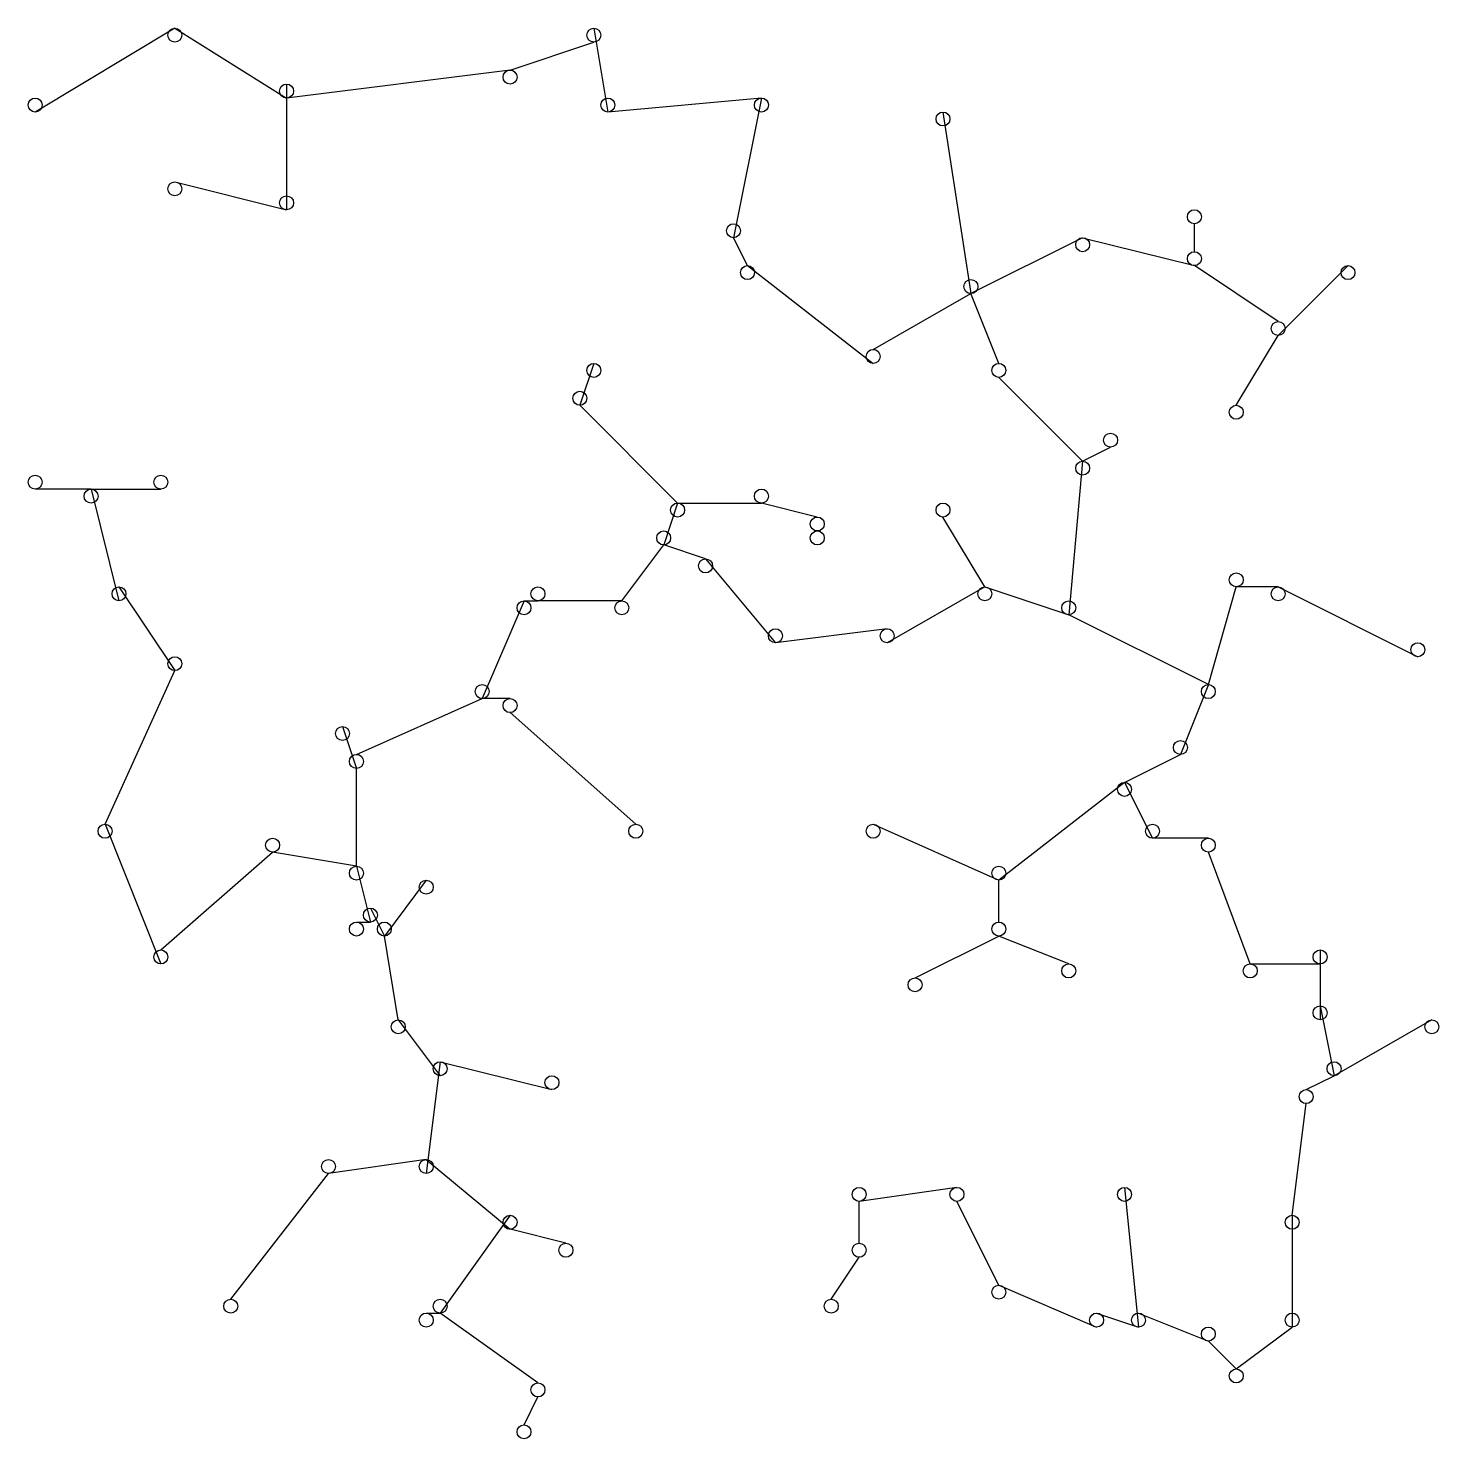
# Model space of a CAD drawing. Extents: x 0 to 102, y 0 to 102.
import ezdxf

# ---------------------------------------------------------------- set-up
doc = ezdxf.new("R2010")
doc.units = 0

msp = doc.modelspace()

# ---------------------------------------------------------------- linework, layer by layer
at = {"color": 2}
for p, q in [((11, 101.5), (1, 95.5)), ((11, 101.5), (19, 96.5)), ((41, 101.5), (42, 95.5)), ((35, 98.5), (41, 100.5)), ((35, 98.5), (19, 96.5)), ((19, 97.5), (19, 88.5)), ((53, 96.5), (42, 95.5)), ((53, 96.5), (51, 86.5)), ((66, 95.5), (68, 82.5)), ((11, 90.5), (19, 88.5)), ((84, 85.5), (84, 87.5)), ((52, 84.5), (51, 86.5)), ((76, 86.5), (68, 82.5)), ((76, 86.5), (84, 84.5)), ((52, 84.5), (61, 77.5)), ((90, 80.5), (84, 84.5)), ((95, 84.5), (90, 79.5)), ((61, 78.5), (68, 82.5)), ((70, 77.5), (68, 82.5)), ((87, 74.5), (90, 79.5)), ((41, 77.5), (40, 74.5)), ((76, 70.5), (70, 76.5)), ((47, 67.5), (40, 74.5)), ((76, 70.5), (78, 71.5)), ((76, 70.5), (75, 59.5)), ((5, 68.5), (1, 68.5)), ((5, 68.5), (10, 68.5)), ((5, 68.5), (7, 60.5)), ((47, 67.5), (46, 64.5)), ((47, 67.5), (53, 67.5)), ((57, 66.5), (53, 67.5)), ((69, 61.5), (66, 66.5)), ((57, 65.5), (57, 65.5)), ((43, 60.5), (46, 64.5)), ((49, 63.5), (46, 64.5)), ((49, 63.5), (54, 57.5)), ((7, 61.5), (11, 55.5)), ((69, 61.5), (62, 57.5)), ((69, 61.5), (75, 59.5)), ((85, 54.5), (87, 61.5)), ((90, 61.5), (87, 61.5)), ((90, 61.5), (100, 56.5)), ((36, 60.5), (33, 53.5)), ((36, 60.5), (37, 60.5)), ((43, 60.5), (37, 60.5)), ((85, 54.5), (75, 59.5)), ((62, 58.5), (54, 57.5)), ((6, 44.5), (11, 55.5)), ((85, 54.5), (83, 49.5)), ((24, 49.5), (33, 53.5)), ((35, 53.5), (33, 53.5)), ((44, 44.5), (35, 52.5)), ((23, 51.5), (24, 48.5)), ((79, 47.5), (83, 49.5)), ((24, 41.5), (24, 48.5)), ((79, 47.5), (70, 40.5)), ((79, 47.5), (81, 43.5)), ((6, 44.5), (10, 34.5)), ((61, 44.5), (70, 40.5)), ((85, 43.5), (81, 43.5)), ((10, 35.5), (18, 42.5)), ((24, 41.5), (18, 42.5)), ((88, 34.5), (85, 42.5)), ((24, 41.5), (25, 37.5)), ((29, 40.5), (26, 36.5)), ((70, 37.5), (70, 40.5)), ((25, 38.5), (26, 36.5)), ((24, 37.5), (25, 37.5)), ((27, 30.5), (26, 36.5)), ((64, 33.5), (70, 36.5)), ((75, 34.5), (70, 36.5)), ((93, 35.5), (93, 30.5)), ((88, 34.5), (93, 34.5)), ((93, 31.5), (94, 26.5)), ((27, 30.5), (30, 26.5)), ((101, 30.5), (94, 26.5)), ((30, 27.5), (29, 19.5)), ((30, 27.5), (38, 25.5)), ((92, 25.5), (94, 26.5)), ((91, 16.5), (92, 24.5)), ((29, 20.5), (22, 19.5)), ((29, 20.5), (35, 15.5)), ((15, 10.5), (22, 19.5)), ((67, 18.5), (60, 17.5)), ((79, 18.5), (80, 8.5)), ((60, 14.5), (60, 17.5)), ((70, 11.5), (67, 17.5)), ((35, 16.5), (30, 9.5)), ((91, 16.5), (91, 8.5)), ((39, 14.5), (35, 15.5)), ((58, 10.5), (60, 13.5)), ((70, 11.5), (77, 8.5)), ((29, 9.5), (30, 9.5)), ((37, 4.5), (30, 9.5)), ((77, 9.5), (80, 8.5)), ((80, 9.5), (85, 7.5)), ((87, 5.5), (91, 8.5)), ((87, 5.5), (85, 7.5)), ((36, 1.5), (37, 3.5))]:
    msp.add_line(p, q, dxfattribs=at)
for centre in [(11, 101), (41, 101), (35, 98), (19, 97), (1, 96), (42, 96), (53, 96), (66, 95), (11, 90), (19, 89), (84, 88), (51, 87), (76, 86), (84, 85), (52, 84), (95, 84), (68, 83), (90, 80), (61, 78), (41, 77), (70, 77), (40, 75), (87, 74), (78, 72), (76, 70), (1, 69), (10, 69), (5, 68), (53, 68), (47, 67), (66, 67), (57, 66), (46, 65), (57, 65), (49, 63), (87, 62), (7, 61), (37, 61), (69, 61), (90, 61), (36, 60), (43, 60), (75, 60), (54, 58), (62, 58), (100, 57), (11, 56), (33, 54), (85, 54), (35, 53), (23, 51), (83, 50), (24, 49), (79, 47), (6, 44), (44, 44), (61, 44), (81, 44), (18, 43), (85, 43), (24, 41), (70, 41), (29, 40), (25, 38), (24, 37), (26, 37), (70, 37), (10, 35), (93, 35), (75, 34), (88, 34), (64, 33), (93, 31), (27, 30), (101, 30), (30, 27), (94, 27), (38, 26), (92, 25), (22, 20), (29, 20), (60, 18), (67, 18), (79, 18), (35, 16), (91, 16), (39, 14), (60, 14), (70, 11), (15, 10), (30, 10), (58, 10), (29, 9), (77, 9), (80, 9), (91, 9), (85, 8), (87, 5), (37, 4), (36, 1)]:
    msp.add_circle(centre, 0.5)

doc.saveas('drawing.dxf')
